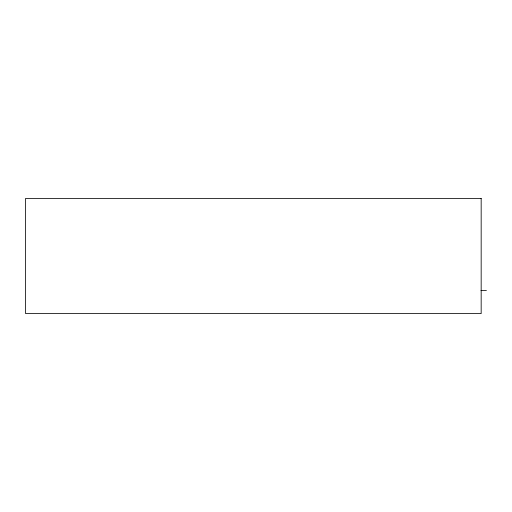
<?xml version="1.0" encoding="UTF-8"?>
<svg xmlns="http://www.w3.org/2000/svg" width="512" height="512" viewBox="0 0 512 512"><rect width="100%" height="100%" fill="white"/><g stroke="black" fill="none" stroke-linecap="round" stroke-linejoin="round"><path stroke-width="0.77" d="M480.973 290.56L486.4 290.56M481.165 198.4L25.6 198.4L25.6 313.6L481.165 313.6L481.165 198.4"/></g></svg>
